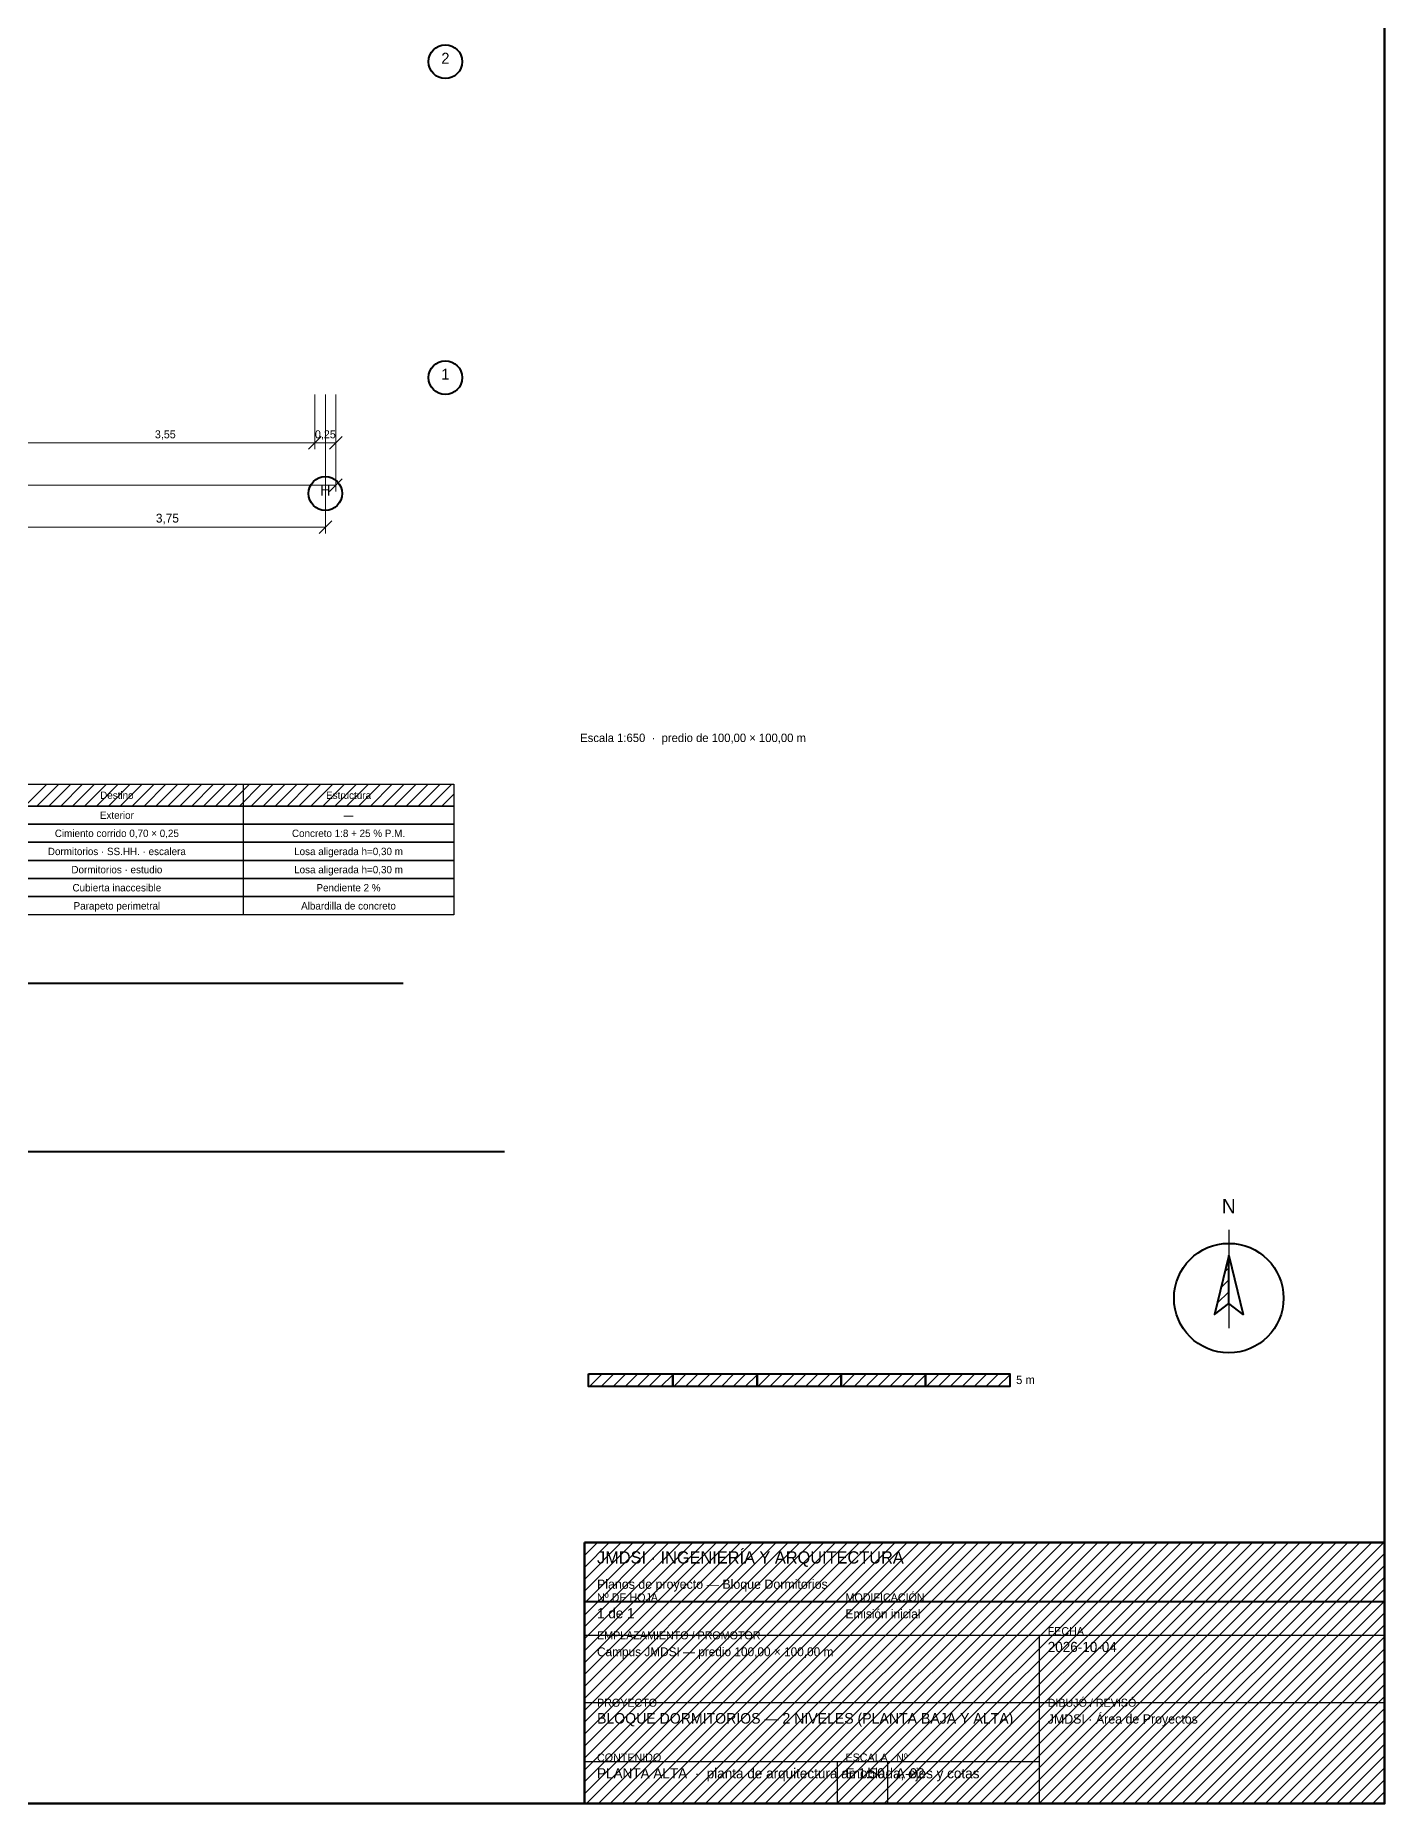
# Model space of a CAD drawing. Header units: metres. Extents: x -8 to 108, y -29 to 108.
# Drawn here: x 25.43 to 41.45, y -29.1 to -8.11 of the extents above; entities that cross this region are included whole.
import ezdxf
from ezdxf.enums import TextEntityAlignment as Align

# ---------------------------------------------------------------- set-up
doc = ezdxf.new("R2010")
doc.units = ezdxf.units.M
for name, color, linetype, lineweight in [('cota', 7, 'CONTINUOUS', 13), ('cota-texto', 7, 'CONTINUOUS', 5), ('hatch', 7, 'CONTINUOUS', 9), ('marco', 7, 'CONTINUOUS', 70), ('marco-fino', 7, 'CONTINUOUS', 25), ('marco-medio', 7, 'CONTINUOUS', 40), ('sombra', 7, 'CONTINUOUS', 5), ('texto', 7, 'CONTINUOUS', 5), ('texto-suave', 7, 'CONTINUOUS', 5)]:
    doc.layers.add(name, color=color, linetype=linetype, lineweight=lineweight)

msp = doc.modelspace()

# ---------------------------------------------------------------- linework, layer by layer
at = {"layer": 'cota'}
for p, q in [((28.75, -12.375), (28.75, -13.025)), ((28.75, -12.375), (28.75, -13.025)), ((28.875, -12.375), (28.875, -14.025)), ((29, -12.375), (29, -13.525)), ((29, -12.375), (29, -13.025)), ((25.2, -12.95), (28.75, -12.95)), ((28.675, -13.025), (28.825, -12.875)), ((28.675, -13.025), (28.825, -12.875)), ((28.75, -12.95), (29, -12.95)), ((28.925, -13.025), (29.075, -12.875)), ((28.925, -13.525), (29.075, -13.375)), ((5, -13.45), (29, -13.45)), ((25.125, -13.95), (28.875, -13.95)), ((28.8, -14.025), (28.95, -13.875))]:
    msp.add_line(p, q, dxfattribs=at)
at = {"layer": 'hatch'}
for p, q in [((25.309, -17.26), (25.569, -17)), ((25.45, -17.26), (25.71, -17)), ((25.592, -17.26), (25.852, -17)), ((25.733, -17.26), (25.993, -17)), ((25.875, -17.26), (26.135, -17)), ((26.016, -17.26), (26.276, -17)), ((26.157, -17.26), (26.417, -17)), ((26.299, -17.26), (26.559, -17)), ((26.44, -17.26), (26.7, -17)), ((26.582, -17.26), (26.842, -17)), ((26.723, -17.26), (26.983, -17)), ((26.864, -17.26), (27.124, -17)), ((27.006, -17.26), (27.266, -17)), ((27.147, -17.26), (27.407, -17)), ((27.289, -17.26), (27.549, -17)), ((27.43, -17.26), (27.69, -17)), ((27.572, -17.26), (27.832, -17)), ((27.713, -17.26), (27.973, -17)), ((27.854, -17.26), (28.114, -17)), ((27.996, -17.26), (28.256, -17)), ((28.137, -17.26), (28.397, -17)), ((28.279, -17.26), (28.539, -17)), ((28.42, -17.26), (28.68, -17)), ((28.562, -17.26), (28.822, -17)), ((28.703, -17.26), (28.963, -17)), ((28.844, -17.26), (29.104, -17)), ((28.986, -17.26), (29.246, -17)), ((29.127, -17.26), (29.387, -17)), ((29.269, -17.26), (29.529, -17)), ((29.41, -17.26), (29.67, -17)), ((29.551, -17.26), (29.811, -17)), ((29.693, -17.26), (29.953, -17)), ((29.834, -17.26), (30.094, -17)), ((29.976, -17.26), (30.236, -17)), ((30.117, -17.26), (30.377, -17)), ((30.259, -17.26), (30.4, -17.119)), ((39.598, -22.601), (39.6, -22.599)), ((39.553, -22.788), (39.6, -22.741)), ((39.463, -23.16), (39.6, -23.024)), ((39.508, -22.974), (39.6, -22.882)), ((32, -24.019), (32.019, -24)), ((32.01, -24.15), (32.16, -24)), ((32.151, -24.15), (32.301, -24)), ((32.293, -24.15), (32.443, -24)), ((32.434, -24.15), (32.584, -24)), ((32.576, -24.15), (32.726, -24)), ((32.717, -24.15), (32.867, -24)), ((32.859, -24.15), (33, -24.009)), ((33, -24.019), (33.019, -24)), ((33.01, -24.15), (33.16, -24)), ((33.151, -24.15), (33.301, -24)), ((33.293, -24.15), (33.443, -24)), ((33.434, -24.15), (33.584, -24)), ((33.576, -24.15), (33.726, -24)), ((33.717, -24.15), (33.867, -24)), ((33.859, -24.15), (34, -24.009)), ((34, -24.019), (34.019, -24)), ((34.01, -24.15), (34.16, -24)), ((34.151, -24.15), (34.301, -24)), ((34.293, -24.15), (34.443, -24)), ((34.434, -24.15), (34.584, -24)), ((34.576, -24.15), (34.726, -24)), ((34.717, -24.15), (34.867, -24)), ((34.859, -24.15), (35, -24.009)), ((35, -24.019), (35.019, -24)), ((35.01, -24.15), (35.16, -24)), ((35.151, -24.15), (35.301, -24)), ((35.293, -24.15), (35.443, -24)), ((35.434, -24.15), (35.584, -24)), ((35.576, -24.15), (35.726, -24)), ((35.717, -24.15), (35.867, -24)), ((35.859, -24.15), (36, -24.009)), ((36, -24.019), (36.019, -24)), ((36.01, -24.15), (36.16, -24)), ((36.151, -24.15), (36.301, -24)), ((36.293, -24.15), (36.443, -24)), ((36.434, -24.15), (36.584, -24)), ((36.576, -24.15), (36.726, -24)), ((36.717, -24.15), (36.867, -24)), ((36.859, -24.15), (37, -24.009)), ((31.95, -28.983), (34.933, -26)), ((31.95, -28.842), (34.792, -26)), ((31.95, -28.701), (34.651, -26)), ((31.95, -28.559), (34.509, -26)), ((31.95, -28.418), (34.368, -26)), ((31.95, -28.276), (34.226, -26)), ((31.95, -28.135), (34.085, -26)), ((31.95, -27.993), (33.943, -26)), ((31.95, -27.852), (33.802, -26)), ((31.95, -27.711), (33.661, -26)), ((31.95, -27.569), (33.519, -26)), ((31.95, -27.428), (33.378, -26)), ((31.95, -27.286), (33.236, -26)), ((31.95, -27.145), (33.095, -26)), ((31.95, -27.003), (32.953, -26)), ((31.95, -26.862), (32.812, -26)), ((31.95, -26.721), (32.671, -26)), ((31.95, -26.579), (32.529, -26)), ((31.95, -26.438), (32.388, -26)), ((31.95, -26.296), (32.246, -26)), ((31.95, -26.155), (32.105, -26)), ((31.95, -26.013), (31.963, -26)), ((31.975, -29.1), (35.075, -26)), ((32.116, -29.1), (35.216, -26)), ((32.258, -29.1), (35.358, -26)), ((32.399, -29.1), (35.499, -26)), ((32.54, -29.1), (35.64, -26)), ((32.682, -29.1), (35.782, -26)), ((32.823, -29.1), (35.923, -26)), ((32.965, -29.1), (36.065, -26)), ((33.106, -29.1), (36.206, -26)), ((33.248, -29.1), (36.348, -26)), ((33.389, -29.1), (36.489, -26)), ((33.53, -29.1), (36.63, -26)), ((33.672, -29.1), (36.772, -26)), ((33.813, -29.1), (36.913, -26)), ((33.955, -29.1), (37.055, -26)), ((34.096, -29.1), (37.196, -26)), ((34.238, -29.1), (37.338, -26)), ((34.379, -29.1), (37.479, -26)), ((34.52, -29.1), (37.62, -26)), ((34.662, -29.1), (37.762, -26)), ((34.803, -29.1), (37.903, -26)), ((34.945, -29.1), (38.045, -26)), ((35.086, -29.1), (38.186, -26)), ((35.227, -29.1), (38.327, -26)), ((35.369, -29.1), (38.469, -26)), ((35.51, -29.1), (38.61, -26)), ((35.652, -29.1), (38.752, -26)), ((35.793, -29.1), (38.893, -26)), ((35.935, -29.1), (39.035, -26)), ((36.076, -29.1), (39.176, -26)), ((36.217, -29.1), (39.317, -26)), ((36.359, -29.1), (39.459, -26)), ((36.5, -29.1), (39.6, -26)), ((36.642, -29.1), (39.742, -26)), ((36.783, -29.1), (39.883, -26)), ((36.925, -29.1), (40.025, -26)), ((37.066, -29.1), (40.166, -26)), ((37.207, -29.1), (40.307, -26)), ((37.349, -29.1), (40.449, -26)), ((37.49, -29.1), (40.59, -26)), ((37.632, -29.1), (40.732, -26)), ((37.773, -29.1), (40.873, -26)), ((37.914, -29.1), (41.014, -26)), ((38.056, -29.1), (41.156, -26)), ((38.197, -29.1), (41.297, -26)), ((38.339, -29.1), (41.439, -26)), ((38.48, -29.1), (41.45, -26.13)), ((38.622, -29.1), (41.45, -26.272)), ((38.763, -29.1), (41.45, -26.413)), ((38.904, -29.1), (41.45, -26.554)), ((39.046, -29.1), (41.45, -26.696)), ((39.187, -29.1), (41.45, -26.837)), ((39.329, -29.1), (41.45, -26.979)), ((39.47, -29.1), (41.45, -27.12)), ((39.612, -29.1), (41.45, -27.262)), ((39.753, -29.1), (41.45, -27.403)), ((39.894, -29.1), (41.45, -27.544)), ((40.036, -29.1), (41.45, -27.686)), ((40.177, -29.1), (41.45, -27.827)), ((40.319, -29.1), (41.45, -27.969)), ((40.46, -29.1), (41.45, -28.11)), ((40.601, -29.1), (41.45, -28.251)), ((40.743, -29.1), (41.45, -28.393)), ((40.884, -29.1), (41.45, -28.534)), ((41.026, -29.1), (41.45, -28.676)), ((41.167, -29.1), (41.45, -28.817)), ((41.309, -29.1), (41.45, -28.959))]:
    msp.add_line(p, q, dxfattribs=at)
at = {"layer": 'marco'}
for p, q in [((41.45, -0.6), (41.45, -29.1)), ((41.45, -29.1), (1.25, -29.1))]:
    msp.add_line(p, q, dxfattribs=at)
msp.add_lwpolyline([(31.95, -26), (41.45, -26), (41.45, -29.1), (31.95, -29.1)], close=True, dxfattribs=at)
at = {"layer": 'marco-fino'}
for p, q in [((27.9, -17), (27.9, -17.26)), ((27.9, -17.26), (27.9, -17.475)), ((27.9, -17.475), (27.9, -17.69)), ((27.9, -17.69), (27.9, -17.905)), ((27.9, -17.905), (27.9, -18.12)), ((27.9, -18.12), (27.9, -18.335)), ((27.9, -18.335), (27.9, -18.55)), ((39.6, -22.288), (39.6, -23.457)), ((31.95, -27.1), (41.45, -27.1)), ((37.35, -27.1), (37.35, -29.1)), ((31.95, -27.9), (41.45, -27.9)), ((31.95, -28.6), (37.35, -28.6)), ((34.95, -28.6), (34.95, -29.1)), ((35.55, -28.6), (35.55, -29.1))]:
    msp.add_line(p, q, dxfattribs=at)
for points in [[(21, -17), (30.4, -17), (30.4, -17.26), (21, -17.26)], [(21, -17), (30.4, -17), (30.4, -17.26), (21, -17.26)], [(21, -17.26), (30.4, -17.26), (30.4, -17.475), (21, -17.475)], [(21, -17.475), (30.4, -17.475), (30.4, -17.69), (21, -17.69)], [(21, -17.69), (30.4, -17.69), (30.4, -17.905), (21, -17.905)], [(21, -17.905), (30.4, -17.905), (30.4, -18.12), (21, -18.12)], [(21, -18.12), (30.4, -18.12), (30.4, -18.335), (21, -18.335)], [(21, -18.335), (30.4, -18.335), (30.4, -18.55), (21, -18.55)]]:
    msp.add_lwpolyline(points, close=True, dxfattribs=at)
at = {"layer": 'marco-medio'}
for p, q in [((21, -19.36), (29.8, -19.36)), ((21, -21.36), (31, -21.36)), ((31.95, -26.7), (41.45, -26.7))]:
    msp.add_line(p, q, dxfattribs=at)
for points in [[(39.6, -22.593), (39.431, -23.295), (39.6, -23.165)], [(39.6, -22.593), (39.769, -23.295), (39.6, -23.165)], [(32, -24), (33, -24), (33, -24.15), (32, -24.15)], [(32, -24), (33, -24), (33, -24.15), (32, -24.15)], [(33, -24), (34, -24), (34, -24.15), (33, -24.15)], [(34, -24), (35, -24), (35, -24.15), (34, -24.15)], [(34, -24), (35, -24), (35, -24.15), (34, -24.15)], [(35, -24), (36, -24), (36, -24.15), (35, -24.15)], [(36, -24), (37, -24), (37, -24.15), (36, -24.15)], [(36, -24), (37, -24), (37, -24.15), (36, -24.15)]]:
    msp.add_lwpolyline(points, close=True, dxfattribs=at)
for centre, radius in [((30.3, -8.425), 0.2), ((30.3, -12.175), 0.2), ((28.875, -13.55), 0.2), ((39.6, -23.1), 0.65)]:
    msp.add_circle(centre, radius, dxfattribs=at)
at = {"layer": 'sombra'}
for points in [[(21, -17), (30.4, -17), (30.4, -17.26), (21, -17.26)], [(33, -24), (34, -24), (34, -24.15), (33, -24.15)], [(35, -24), (36, -24), (36, -24.15), (35, -24.15)], [(31.95, -26), (41.45, -26), (41.45, -29.1), (31.95, -29.1)]]:
    msp.add_lwpolyline(points, close=True, dxfattribs=at)

# ---------------------------------------------------------------- texts
at = {"layer": 'cota-texto'}
for s, height, p in [('3,55', 0.095, (26.975, -12.895)), ('0,25', 0.095, (28.875, -12.895)), ('3,75', 0.105, (27, -13.895))]:
    msp.add_text(s, height=height, dxfattribs=at).set_placement(p, align=Align.CENTER)
at = {"layer": 'texto'}
for s, height, p in [('2', 0.13, (30.3, -8.449)), ('1', 0.13, (30.3, -12.199)), ('H', 0.13, (28.875, -13.574)), ('Destino', 0.0875, (26.4, -17.175)), ('Estructura', 0.0875, (29.15, -17.175)), ('Exterior', 0.0875, (26.4, -17.412)), ('—', 0.0875, (29.15, -17.412)), ('Cimiento corrido 0,70 × 0,25', 0.0875, (26.4, -17.627)), ('Concreto 1:8 + 25 % P.M.', 0.0875, (29.15, -17.627)), ('Dormitorios · SS.HH. · escalera', 0.0875, (26.4, -17.842)), ('Losa aligerada h=0,30 m', 0.0875, (29.15, -17.842)), ('Dormitorios · estudio', 0.0875, (26.4, -18.058)), ('Losa aligerada h=0,30 m', 0.0875, (29.15, -18.058)), ('Cubierta inaccesible', 0.0875, (26.4, -18.273)), ('Pendiente 2 %', 0.0875, (29.15, -18.273)), ('Parapeto perimetral', 0.0875, (26.4, -18.488)), ('Albardilla de concreto', 0.0875, (29.15, -18.488)), ('N', 0.17, (39.6, -22.093))]:
    msp.add_text(s, height=height, dxfattribs=at).set_placement(p, align=Align.CENTER)
for s, height, p in [('5 m', 0.1, (37.075, -24.12)), ('JMDSI · INGENIERÍA Y ARQUITECTURA', 0.145, (32.1, -26.25)), ('1 de 1', 0.12, (32.1, -26.9)), ('Emisión inicial', 0.105, (35.05, -26.9)), ('Campus JMDSI — predio 100,00 × 100,00 m', 0.105, (32.1, -27.35)), ('2026-10-04', 0.12, (37.45, -27.3)), ('BLOQUE DORMITORIOS — 2 NIVELES (PLANTA BAJA Y ALTA)', 0.125, (32.1, -28.15)), ('JMDSI · Área de Proyectos', 0.11, (37.45, -28.15)), ('PLANTA ALTA  ·  planta de arquitectura amoblada, ejes y cotas', 0.12, (32.1, -28.8)), ('E 1:50', 0.12, (35.05, -28.8)), ('A-02', 0.12, (35.65, -28.8))]:
    msp.add_text(s, height=height, dxfattribs=at).set_placement(p)
at = {"layer": 'texto-suave'}
for s, height, p in [('Escala 1:650  ·  predio de 100,00 × 100,00 m', 0.1, (31.9, -16.5)), ('Planos de proyecto — Bloque Dormitorios', 0.11, (32.1, -26.55)), ('Nº DE HOJA', 0.095, (32.1, -26.7)), ('MODIFICACIÓN', 0.095, (35.05, -26.7)), ('EMPLAZAMIENTO / PROMOTOR', 0.095, (32.1, -27.15)), ('FECHA', 0.095, (37.45, -27.1)), ('PROYECTO', 0.095, (32.1, -27.95)), ('DIBUJÓ / REVISÓ', 0.095, (37.45, -27.95)), ('CONTENIDO', 0.095, (32.1, -28.6)), ('ESCALA', 0.095, (35.05, -28.6)), ('Nº', 0.095, (35.65, -28.6))]:
    msp.add_text(s, height=height, dxfattribs=at).set_placement(p)

doc.saveas('drawing.dxf')
